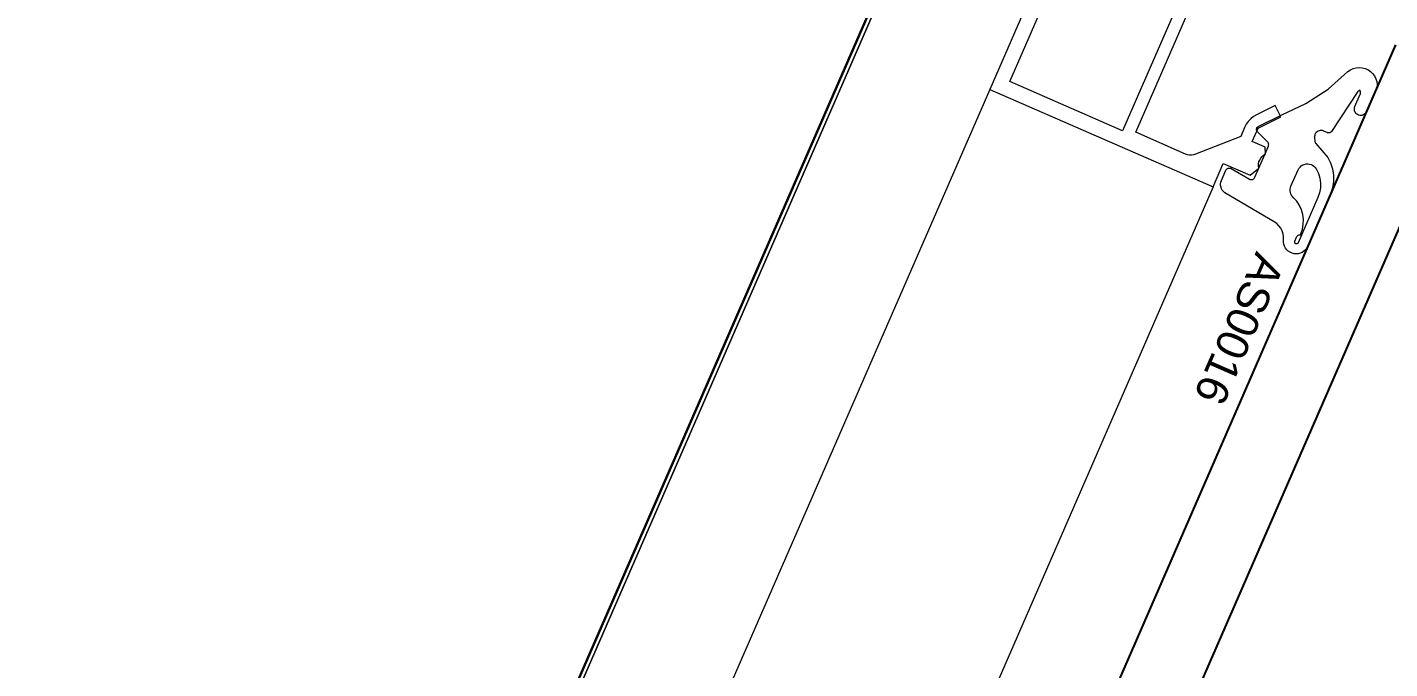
# Model space of a CAD drawing. Header units: millimetres. Extents: x -37281 to 954596, y -59787 to 956680.
# Drawn here: x 868720.9 to 868828.2, y -17292.7 to -17242.3 of the extents above; entities that cross this region are included whole.
import ezdxf

# ---------------------------------------------------------------- set-up
doc = ezdxf.new("R2010")
doc.units = ezdxf.units.MM
doc.header["$MEASUREMENT"] = 0
doc.linetypes.add('Dot & Dashed', pattern=[670.277762, 352.777767, -176.388884, 0, -141.111112])
for name, color, linetype, lineweight in [('0_Pen_No__2', 8, 'Continuous', 15), ('0_Pen_No__5', 7, 'Continuous', 25), ('0_Pen_No__7', 7, 'Continuous', 35), ('0_Pen_No__9', 7, 'Continuous', 13), ('New_A-20-M_Roof_Pen_No__93', 8, 'Continuous', 13), ('New_A-25-M_Curtain_Wall_Pen_No__90', 8, 'Continuous', 20), ('New_A-25-M_Wall_Ext_Pen_No__87', 8, 'Continuous', 20)]:
    doc.layers.add(name, color=color, linetype=linetype, lineweight=lineweight)
for name, color, linetype in [('New_A-20-M_Roof', 7, 'Continuous'), ('New_A-25-M_Curtain_Wall', 7, 'Continuous'), ('New_A-25-M_Wall_Ext', 7, 'Continuous'), ('New_ArchiCAD Windows', 7, 'Continuous')]:
    doc.layers.add(name, color=color, linetype=linetype)
doc.layers.add('New_A-25-M_Curtain_Wall_Pen_No__69', color=7, linetype='Continuous', lineweight=20, true_color=0x606060)
doc.layers.add('New_ArchiCAD Windows_Pen_No__23', color=7, linetype='Continuous', lineweight=30, true_color=0x2a2a2a)
doc.styles.add('GENERATED_STYLE_3', font='')
doc.styles.get('GENERATED_STYLE_3').set_extended_font_data('Arial')

# ---------------------------------------------------------------- blocks, each defined once
blk = doc.blocks.new('Wall_243_2', base_point=(874395.1, -4631.3))
at = {"layer": 'New_A-25-M_Wall_Ext_Pen_No__87', "linetype": 'Continuous', "flags": 128}
blk.add_lwpolyline([(874303.43, -4591.33), (866444.97, -22613.27)], dxfattribs=at)
blk = doc.blocks.new('Wall_245_2', base_point=(874285.09, -4632.6))
at = {"layer": 'New_A-25-M_Wall_Ext_Pen_No__87', "linetype": 'Continuous', "flags": 128}
blk.add_lwpolyline([(866444.68, -22613.14), (869168.27, -16367.08)], dxfattribs=at)
blk = doc.blocks.new('Triple Window 19_2')
at = {"layer": 'New_ArchiCAD Windows_Pen_No__23', "linetype": 'Continuous'}
for p, q in [((662.5, 0), (725, 0)), ((725, 0), (812.5, 0))]:
    blk.add_line(p, q, dxfattribs=at)
blk = doc.blocks.new('Wall_353_2', base_point=(874468.42, -4712.54))
at = {"layer": 'New_ArchiCAD Windows', "color": 251, "linetype": 'Continuous', "lineweight": 20, "true_color": 0x606060, "xscale": -1, "zscale": 1000, "rotation": 66.44041158399281}
blk.add_blockref('Triple Window 19_2', (869064.25, -16605.64), dxfattribs=at)
blk = doc.blocks.new('Morph_2_2', base_point=(864302.5, 0))
at = {"layer": 'New_A-20-M_Roof_Pen_No__93', "linetype": 'Continuous', "flags": 128}
blk.add_lwpolyline([(866367.03, -22792.01), (874315.32, -4564.06)], dxfattribs=at)
blk = doc.blocks.new('Beam_8_2', base_point=(874303.43, -4591.33))
at = {"layer": 'New_A-25-M_Curtain_Wall_Pen_No__69', "linetype": 'Dot & Dashed'}
blk.add_line((874303.43, -4591.33), (866444.97, -22613.27), dxfattribs=at)
at = {"layer": 'New_A-25-M_Curtain_Wall_Pen_No__90', "linetype": 'Continuous'}
blk.add_line((874303.43, -4591.33), (866444.97, -22613.27), dxfattribs=at)

msp = doc.modelspace()

# ---------------------------------------------------------------- linework, layer by layer
at = {"layer": '0_Pen_No__2', "linetype": 'Continuous', "flags": 128}
for points in [[(868805.34, -17227.26), (868796.66, -17247.15), (868814.26, -17254.83), (868815.06, -17252.99), (868817.17, -17253.91), (868817.86, -17253.35), (868817.83, -17253.18), (868817.84, -17253.02), (868817.87, -17252.86), (868817.93, -17252.71), (868818.01, -17252.57), (868818.11, -17252.44), (868818.23, -17252.33), (868818.37, -17252.24), (868818.35, -17251.7), (868817.34, -17251.26), (868817.8, -17250.21), (868819.59, -17249.32), (868819.14, -17248.42), (868817.68, -17249.15), (868817.44, -17249.29), (868817.22, -17249.47), (868817.03, -17249.67), (868816.87, -17249.89), (868816.74, -17250.14), (868816.43, -17250.86), (868812.86, -17252.26), (868812.71, -17252.31), (868812.55, -17252.33), (868812.39, -17252.33), (868812.24, -17252.3), (868812.09, -17252.24), (868808.17, -17250.53)], [(868808.17, -17250.53), (868815.48, -17233.76)]]:
    msp.add_lwpolyline(points, dxfattribs=at)
msp.add_lwpolyline([(868807.13, -17250.41), (868798.24, -17246.53), (868805.88, -17229.02), (868807.78, -17229.86), (868807.93, -17229.91), (868808.09, -17229.94), (868808.24, -17229.94), (868808.4, -17229.92), (868808.55, -17229.87), (868810.4, -17229.14), (868813.98, -17230.71), (868813.95, -17231.23), (868814, -17231.74), (868814.14, -17232.25), (868814.36, -17232.72), (868814.66, -17233.15)], close=True, dxfattribs=at)
at = {"layer": '0_Pen_No__5', "linetype": 'Continuous'}
for p, q in [((868828.63, -17243.64), (868721.7, -17488.85)), ((868834.13, -17246.04), (868727.2, -17491.25))]:
    msp.add_line(p, q, dxfattribs=at)
at = {"layer": '0_Pen_No__9', "linetype": 'Continuous'}
for p, q in [((868796.66, -17247.15), (868696.13, -17477.7)), ((868814.26, -17254.83), (868713.73, -17485.38))]:
    msp.add_line(p, q, dxfattribs=at)
at = {"layer": '0_Pen_No__9', "linetype": 'Continuous', "flags": 128}
for points in [[(868815.17, -17255.28), (868815.07, -17255.19), (868814.98, -17255.09), (868814.92, -17254.97), (868814.88, -17254.85), (868814.85, -17254.72), (868814.85, -17254.58), (868814.87, -17254.45), (868814.92, -17254.32), (868815.27, -17253.52), (868815.29, -17253.48), (868815.32, -17253.44), (868815.36, -17253.4), (868815.4, -17253.37), (868815.45, -17253.35), (868815.5, -17253.34), (868815.55, -17253.34), (868815.6, -17253.35), (868815.65, -17253.36), (868815.69, -17253.38), (868817.11, -17254.21), (868817.15, -17254.23), (868817.2, -17254.25), (868817.25, -17254.25), (868817.3, -17254.25), (868817.35, -17254.24), (868817.4, -17254.22), (868817.44, -17254.19), (868817.48, -17254.16), (868817.51, -17254.12), (868817.54, -17254.07), (868818.61, -17251.61), (868818.63, -17251.56), (868818.63, -17251.52), (868818.64, -17251.47), (868818.63, -17251.43), (868818.62, -17251.38), (868818.6, -17251.34), (868818.57, -17251.3), (868818.54, -17251.27), (868817.77, -17250.53), (868817.73, -17250.5), (868817.71, -17250.45), (868817.69, -17250.41), (868817.68, -17250.36), (868817.67, -17250.31), (868817.68, -17250.26), (868817.69, -17250.21), (868817.71, -17250.16), (868817.74, -17250.12), (868817.78, -17250.09), (868817.82, -17250.06), (868817.86, -17250.04), (868819.68, -17249.16), (868821.57, -17248.27), (868823.31, -17247.13), (868824.88, -17245.75), (868825.08, -17245.62), (868825.29, -17245.51), (868825.52, -17245.45), (868825.76, -17245.43), (868826, -17245.45), (868826.23, -17245.51), (868826.45, -17245.6), (868826.65, -17245.74), (868826.82, -17245.9), (868826.96, -17246.09), (868827.07, -17246.31), (868827.14, -17246.54), (868827.17, -17246.77), (868827.16, -17247.01), (868826.34, -17248.9), (868826.3, -17248.98), (868826.25, -17249.04), (868826.19, -17249.1), (868826.12, -17249.14), (868826.04, -17249.18), (868825.96, -17249.2), (868825.88, -17249.2), (868825.8, -17249.2), (868825.72, -17249.18), (868825.64, -17249.14), (868825.57, -17249.1), (868825.51, -17249.04), (868825.46, -17248.98), (868825.42, -17248.91), (868825.39, -17248.83), (868825.38, -17248.75), (868825.38, -17248.66), (868825.39, -17248.58), (868825.42, -17248.5), (868825.84, -17247.53), (868825.86, -17247.49), (868825.87, -17247.44), (868825.87, -17247.39), (868825.87, -17247.34), (868825.85, -17247.3), (868825.83, -17247.25), (868825.81, -17247.21), (868825.76, -17247.23), (868825.73, -17247.26), (868825.69, -17247.29), (868825.66, -17247.33), (868823.57, -17250.47), (868823.52, -17250.53), (868823.46, -17250.56), (868823.41, -17250.57), (868823.36, -17250.58), (868823.32, -17250.58), (868823.27, -17250.57), (868823.23, -17250.55), (868822.94, -17250.43), (868822.86, -17250.4), (868822.77, -17250.39), (868822.69, -17250.39), (868822.6, -17250.41), (868822.52, -17250.44), (868822.45, -17250.49), (868822.38, -17250.54), (868822.33, -17250.61), (868822.28, -17250.69), (868822.26, -17250.77), (868822.24, -17250.86), (868822.25, -17250.94), (868822.28, -17251.26), (868822.29, -17251.3), (868822.3, -17251.34), (868822.32, -17251.38), (868822.35, -17251.42), (868823.28, -17252.5), (868823.32, -17252.56), (868823.35, -17252.62), (868823.49, -17252.93), (868823.66, -17253.41), (868823.75, -17253.9), (868823.75, -17254.4), (868823.67, -17254.9), (868823.51, -17255.37), (868821.72, -17259.5), (868821.64, -17259.64), (868821.54, -17259.77), (868821.41, -17259.89), (868821.28, -17259.98), (868821.12, -17260.04), (868820.96, -17260.08), (868820.8, -17260.1), (868820.63, -17260.08), (868820.47, -17260.04), (868820.32, -17259.97), (868820.18, -17259.88), (868820.06, -17259.77), (868819.96, -17259.64), (868819.88, -17259.49), (868819.83, -17259.33), (868819.8, -17259.17), (868819.8, -17259), (868819.81, -17258.76), (868819.77, -17258.52), (868819.7, -17258.29), (868819.59, -17258.07), (868819.44, -17257.88), (868819.27, -17257.71), (868819.07, -17257.57)], [(868820.95, -17253.49), (868821.02, -17253.37), (868821.1, -17253.27), (868821.2, -17253.17), (868821.32, -17253.1), (868821.44, -17253.05), (868821.57, -17253.02), (868821.71, -17253.01), (868821.84, -17253.03), (868821.97, -17253.06), (868822.09, -17253.12), (868822.2, -17253.2), (868822.3, -17253.3), (868822.38, -17253.41), (868822.55, -17253.76), (868822.66, -17254.13), (868822.72, -17254.52), (868822.71, -17254.91), (868822.64, -17255.3), (868822.51, -17255.67), (868820.96, -17259.22), (868820.95, -17259.24), (868820.94, -17259.26), (868820.92, -17259.28), (868820.9, -17259.29), (868820.87, -17259.3), (868820.85, -17259.31), (868820.83, -17259.31), (868820.8, -17259.31), (868820.78, -17259.3), (868820.75, -17259.29), (868820.73, -17259.28), (868820.72, -17259.26), (868820.7, -17259.24), (868820.69, -17259.22), (868820.68, -17259.2), (868820.68, -17259.17), (868820.68, -17259.15), (868820.68, -17259.13), (868820.69, -17259.1), (868820.83, -17258.77), (868820.86, -17258.73), (868820.88, -17258.69), (868820.92, -17258.66), (868820.95, -17258.63), (868821, -17258.61), (868821.04, -17258.59), (868821.09, -17258.59), (868821.13, -17258.59), (868821.17, -17258.51), (868821.29, -17258.14), (868821.36, -17257.77), (868821.37, -17257.38), (868821.32, -17257), (868821.22, -17256.63), (868821.06, -17256.28), (868820.84, -17255.96), (868820.58, -17255.68), (868820.5, -17255.59), (868820.43, -17255.49), (868820.38, -17255.37), (868820.34, -17255.26), (868820.33, -17255.13), (868820.33, -17255.01), (868820.35, -17254.89), (868820.39, -17254.77)]]:
    msp.add_lwpolyline(points, close=True, dxfattribs=at)

# ---------------------------------------------------------------- block references
at = {"layer": 'New_A-20-M_Roof', "linetype": 'Continuous', "lineweight": 0}
msp.add_blockref('Morph_2_2', (864302.5, 0), dxfattribs=at)
at = {"layer": 'New_A-25-M_Curtain_Wall', "color": 8, "lineweight": 20}
msp.add_blockref('Beam_8_2', (874303.43, -4591.33), dxfattribs=at)
at = {"layer": 'New_A-25-M_Wall_Ext', "color": 250, "lineweight": 50, "true_color": 0x2a2a2a}
for name, p in [('Wall_245_2', (874285.09, -4632.6)), ('Wall_353_2', (874468.42, -4712.54)), ('Wall_243_2', (874395.1, -4631.3))]:
    msp.add_blockref(name, p, dxfattribs=at)

# ---------------------------------------------------------------- texts
at = {"layer": '0_Pen_No__7', "linetype": 'Continuous', "insert": (868817.64, -17259.81), "char_height": 2.5, "attachment_point": 7, "rotation": 246.4404, "style": 'GENERATED_STYLE_3'}
msp.add_mtext('\\A1;{\\fArial|b0|i0|c0|p34;AS0016}', dxfattribs=at)

doc.saveas('drawing.dxf')
